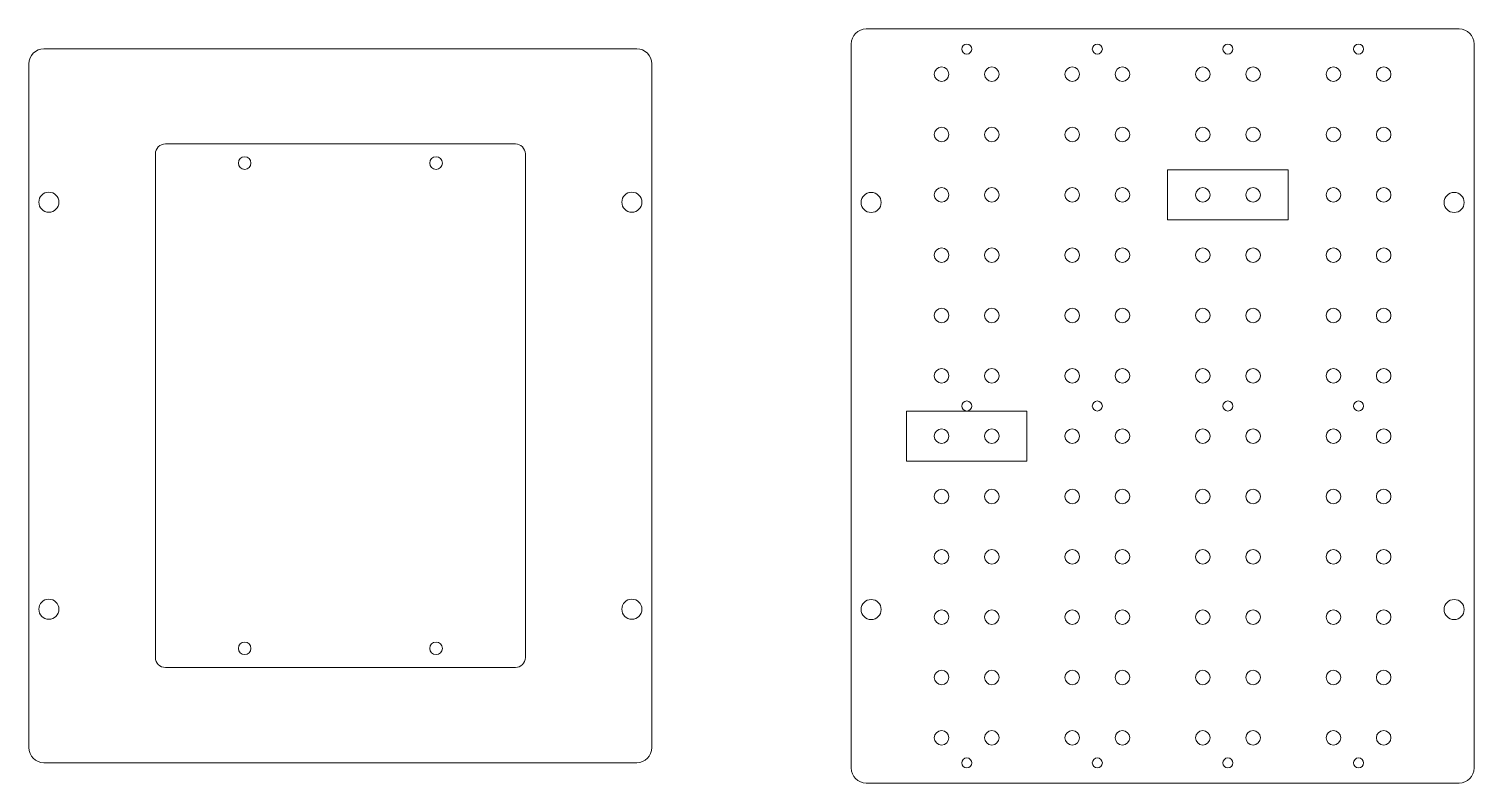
# Model space of a CAD drawing. Header units: millimetres. Extents: x -170 to 781, y -239 to -77.
# Drawn here: x -170.4 to 117.3, y -233.4 to -83.4 of the extents above; entities that cross this region are included whole.
import ezdxf

# ---------------------------------------------------------------- set-up
doc = ezdxf.new("R2010")
doc.units = ezdxf.units.MM
doc.header["$MEASUREMENT"] = 0
doc.layers.add('Cut', color=7, linetype='Continuous')
doc.layers.add('Mask', color=7, linetype='Continuous')

msp = doc.modelspace()

# ---------------------------------------------------------------- linework, layer by layer
at = {"layer": 'Cut', "color": 250, "lineweight": 9}
for centre, major_axis in [((16.2684, -87.4266), (0, 1)), ((42.2684, -87.4266), (0, 1)), ((68.2684, -87.4266), (0, 1)), ((94.2684, -87.4266), (0, 1)), ((-127.4628, -110.1133), (0, 1.25)), ((-89.3628, -110.1133), (0, 1.25)), ((-166.4378, -117.8921), (0, 2)), ((-50.3878, -117.8921), (0, 2)), ((-2.7566, -117.9454), (0, 2)), ((113.2934, -117.9454), (0, 2)), ((16.2684, -158.4266), (0, 1)), ((42.2684, -158.4266), (0, 1)), ((68.2684, -158.4266), (0, 1)), ((94.2684, -158.4266), (0, 1)), ((-166.4378, -198.8546), (0, 2)), ((-50.3878, -198.8546), (0, 2)), ((-2.7566, -198.9079), (0, 2)), ((113.2934, -198.9079), (0, 2)), ((-127.4628, -206.6333), (0, 1.25)), ((-89.3628, -206.6333), (0, 1.25)), ((16.2684, -229.4266), (0, 1)), ((42.2684, -229.4266), (0, 1)), ((68.2684, -229.4266), (0, 1)), ((94.2684, -229.4266), (0, 1))]:
    msp.add_ellipse(centre, major_axis=major_axis, ratio=1, dxfattribs=at)
for points, knots in [([(-3.7317, -83.4266), (-3.7317, -83.4266), (114.2685, -83.4266), (114.2685, -83.4266), (114.2685, -83.4266), (115.9184, -83.4266), (117.2684, -84.7766), (117.2684, -86.4266), (117.2684, -86.4266), (117.2684, -86.4266), (117.2684, -230.4266), (117.2684, -230.4266), (117.2684, -230.4266), (117.2684, -232.0766), (115.9184, -233.4266), (114.2685, -233.4266), (114.2685, -233.4266), (114.2685, -233.4266), (-3.7317, -233.4266), (-3.7317, -233.4266), (-3.7317, -233.4266), (-5.3816, -233.4266), (-6.7316, -232.0766), (-6.7316, -230.4266), (-6.7316, -230.4266), (-6.7316, -230.4266), (-6.7316, -86.4266), (-6.7316, -86.4266), (-6.7316, -86.4266), (-6.7316, -84.7766), (-5.3816, -83.4266), (-3.7317, -83.4266)], [0, 0, 0, 0, 0.11111111, 0.11111111, 0.11111111, 0.11111111, 0.22222222, 0.22222222, 0.22222222, 0.22222222, 0.33333333, 0.33333333, 0.33333333, 0.33333333, 0.44444444, 0.44444444, 0.44444444, 0.44444444, 0.55555556, 0.55555556, 0.55555556, 0.55555556, 0.66666667, 0.66666667, 0.66666667, 0.66666667, 0.77777778, 0.77777778, 0.77777778, 0.77777778, 1, 1, 1, 1]), ([(-167.4128, -87.3733), (-167.4128, -87.3733), (-49.4128, -87.3733), (-49.4128, -87.3733), (-49.4128, -87.3733), (-47.7628, -87.3733), (-46.4128, -88.7233), (-46.4128, -90.3733), (-46.4128, -90.3733), (-46.4128, -90.3733), (-46.4128, -226.3733), (-46.4128, -226.3733), (-46.4128, -226.3733), (-46.4128, -228.0233), (-47.7628, -229.3733), (-49.4128, -229.3733), (-49.4128, -229.3733), (-49.4128, -229.3733), (-167.4128, -229.3733), (-167.4128, -229.3733), (-167.4128, -229.3733), (-169.0628, -229.3733), (-170.4128, -228.0233), (-170.4128, -226.3733), (-170.4128, -226.3733), (-170.4128, -226.3733), (-170.4128, -90.3733), (-170.4128, -90.3733), (-170.4128, -90.3733), (-170.4128, -88.7233), (-169.0628, -87.3733), (-167.4128, -87.3733)], [0, 0, 0, 0, 0.11111111, 0.11111111, 0.11111111, 0.11111111, 0.22222222, 0.22222222, 0.22222222, 0.22222222, 0.33333333, 0.33333333, 0.33333333, 0.33333333, 0.44444444, 0.44444444, 0.44444444, 0.44444444, 0.55555556, 0.55555556, 0.55555556, 0.55555556, 0.66666667, 0.66666667, 0.66666667, 0.66666667, 0.77777778, 0.77777778, 0.77777778, 0.77777778, 1, 1, 1, 1]), ([(11.2684, -90.9766), (12.0692, -90.9766), (12.7184, -91.6258), (12.7184, -92.4266), (12.7184, -92.4266), (12.7184, -93.2274), (12.0692, -93.8766), (11.2684, -93.8766), (11.2684, -93.8766), (10.4676, -93.8766), (9.8184, -93.2274), (9.8184, -92.4266), (9.8184, -92.4266), (9.8184, -91.6258), (10.4676, -90.9766), (11.2684, -90.9766)], [0, 0, 0, 0, 0.2, 0.2, 0.2, 0.2, 0.4, 0.4, 0.4, 0.4, 0.6, 0.6, 0.6, 0.6, 1, 1, 1, 1]), ([(21.2684, -90.9766), (22.0692, -90.9766), (22.7184, -91.6258), (22.7184, -92.4266), (22.7184, -92.4266), (22.7184, -93.2274), (22.0692, -93.8766), (21.2684, -93.8766), (21.2684, -93.8766), (20.4676, -93.8766), (19.8184, -93.2274), (19.8184, -92.4266), (19.8184, -92.4266), (19.8184, -91.6258), (20.4676, -90.9766), (21.2684, -90.9766)], [0, 0, 0, 0, 0.2, 0.2, 0.2, 0.2, 0.4, 0.4, 0.4, 0.4, 0.6, 0.6, 0.6, 0.6, 1, 1, 1, 1]), ([(37.2684, -90.9766), (38.0692, -90.9766), (38.7184, -91.6258), (38.7184, -92.4266), (38.7184, -92.4266), (38.7184, -93.2274), (38.0692, -93.8766), (37.2684, -93.8766), (37.2684, -93.8766), (36.4676, -93.8766), (35.8184, -93.2274), (35.8184, -92.4266), (35.8184, -92.4266), (35.8184, -91.6258), (36.4676, -90.9766), (37.2684, -90.9766)], [0, 0, 0, 0, 0.2, 0.2, 0.2, 0.2, 0.4, 0.4, 0.4, 0.4, 0.6, 0.6, 0.6, 0.6, 1, 1, 1, 1]), ([(47.2684, -90.9766), (48.0692, -90.9766), (48.7184, -91.6258), (48.7184, -92.4266), (48.7184, -92.4266), (48.7184, -93.2274), (48.0692, -93.8766), (47.2684, -93.8766), (47.2684, -93.8766), (46.4676, -93.8766), (45.8184, -93.2274), (45.8184, -92.4266), (45.8184, -92.4266), (45.8184, -91.6258), (46.4676, -90.9766), (47.2684, -90.9766)], [0, 0, 0, 0, 0.2, 0.2, 0.2, 0.2, 0.4, 0.4, 0.4, 0.4, 0.6, 0.6, 0.6, 0.6, 1, 1, 1, 1]), ([(63.2684, -90.9766), (64.0692, -90.9766), (64.7184, -91.6258), (64.7184, -92.4266), (64.7184, -92.4266), (64.7184, -93.2274), (64.0692, -93.8766), (63.2684, -93.8766), (63.2684, -93.8766), (62.4676, -93.8766), (61.8184, -93.2274), (61.8184, -92.4266), (61.8184, -92.4266), (61.8184, -91.6258), (62.4676, -90.9766), (63.2684, -90.9766)], [0, 0, 0, 0, 0.2, 0.2, 0.2, 0.2, 0.4, 0.4, 0.4, 0.4, 0.6, 0.6, 0.6, 0.6, 1, 1, 1, 1]), ([(73.2684, -90.9766), (74.0692, -90.9766), (74.7184, -91.6258), (74.7184, -92.4266), (74.7184, -92.4266), (74.7184, -93.2274), (74.0692, -93.8766), (73.2684, -93.8766), (73.2684, -93.8766), (72.4676, -93.8766), (71.8184, -93.2274), (71.8184, -92.4266), (71.8184, -92.4266), (71.8184, -91.6258), (72.4676, -90.9766), (73.2684, -90.9766)], [0, 0, 0, 0, 0.2, 0.2, 0.2, 0.2, 0.4, 0.4, 0.4, 0.4, 0.6, 0.6, 0.6, 0.6, 1, 1, 1, 1]), ([(89.2684, -90.9766), (90.0692, -90.9766), (90.7184, -91.6258), (90.7184, -92.4266), (90.7184, -92.4266), (90.7184, -93.2274), (90.0692, -93.8766), (89.2684, -93.8766), (89.2684, -93.8766), (88.4676, -93.8766), (87.8184, -93.2274), (87.8184, -92.4266), (87.8184, -92.4266), (87.8184, -91.6258), (88.4676, -90.9766), (89.2684, -90.9766)], [0, 0, 0, 0, 0.2, 0.2, 0.2, 0.2, 0.4, 0.4, 0.4, 0.4, 0.6, 0.6, 0.6, 0.6, 1, 1, 1, 1]), ([(99.2684, -90.9766), (100.0692, -90.9766), (100.7184, -91.6258), (100.7184, -92.4266), (100.7184, -92.4266), (100.7184, -93.2274), (100.0692, -93.8766), (99.2684, -93.8766), (99.2684, -93.8766), (98.4676, -93.8766), (97.8184, -93.2274), (97.8184, -92.4266), (97.8184, -92.4266), (97.8184, -91.6258), (98.4676, -90.9766), (99.2684, -90.9766)], [0, 0, 0, 0, 0.2, 0.2, 0.2, 0.2, 0.4, 0.4, 0.4, 0.4, 0.6, 0.6, 0.6, 0.6, 1, 1, 1, 1]), ([(11.2684, -102.9766), (12.0692, -102.9766), (12.7184, -103.6258), (12.7184, -104.4266), (12.7184, -104.4266), (12.7184, -105.2274), (12.0692, -105.8766), (11.2684, -105.8766), (11.2684, -105.8766), (10.4676, -105.8766), (9.8184, -105.2274), (9.8184, -104.4266), (9.8184, -104.4266), (9.8184, -103.6258), (10.4676, -102.9766), (11.2684, -102.9766)], [0, 0, 0, 0, 0.2, 0.2, 0.2, 0.2, 0.4, 0.4, 0.4, 0.4, 0.6, 0.6, 0.6, 0.6, 1, 1, 1, 1]), ([(21.2684, -102.9766), (22.0692, -102.9766), (22.7184, -103.6258), (22.7184, -104.4266), (22.7184, -104.4266), (22.7184, -105.2274), (22.0692, -105.8766), (21.2684, -105.8766), (21.2684, -105.8766), (20.4676, -105.8766), (19.8184, -105.2274), (19.8184, -104.4266), (19.8184, -104.4266), (19.8184, -103.6258), (20.4676, -102.9766), (21.2684, -102.9766)], [0, 0, 0, 0, 0.2, 0.2, 0.2, 0.2, 0.4, 0.4, 0.4, 0.4, 0.6, 0.6, 0.6, 0.6, 1, 1, 1, 1]), ([(37.2684, -102.9766), (38.0692, -102.9766), (38.7184, -103.6258), (38.7184, -104.4266), (38.7184, -104.4266), (38.7184, -105.2274), (38.0692, -105.8766), (37.2684, -105.8766), (37.2684, -105.8766), (36.4676, -105.8766), (35.8184, -105.2274), (35.8184, -104.4266), (35.8184, -104.4266), (35.8184, -103.6258), (36.4676, -102.9766), (37.2684, -102.9766)], [0, 0, 0, 0, 0.2, 0.2, 0.2, 0.2, 0.4, 0.4, 0.4, 0.4, 0.6, 0.6, 0.6, 0.6, 1, 1, 1, 1]), ([(47.2684, -102.9766), (48.0692, -102.9766), (48.7184, -103.6258), (48.7184, -104.4266), (48.7184, -104.4266), (48.7184, -105.2274), (48.0692, -105.8766), (47.2684, -105.8766), (47.2684, -105.8766), (46.4676, -105.8766), (45.8184, -105.2274), (45.8184, -104.4266), (45.8184, -104.4266), (45.8184, -103.6258), (46.4676, -102.9766), (47.2684, -102.9766)], [0, 0, 0, 0, 0.2, 0.2, 0.2, 0.2, 0.4, 0.4, 0.4, 0.4, 0.6, 0.6, 0.6, 0.6, 1, 1, 1, 1]), ([(63.2684, -102.9766), (64.0692, -102.9766), (64.7184, -103.6258), (64.7184, -104.4266), (64.7184, -104.4266), (64.7184, -105.2274), (64.0692, -105.8766), (63.2684, -105.8766), (63.2684, -105.8766), (62.4676, -105.8766), (61.8184, -105.2274), (61.8184, -104.4266), (61.8184, -104.4266), (61.8184, -103.6258), (62.4676, -102.9766), (63.2684, -102.9766)], [0, 0, 0, 0, 0.2, 0.2, 0.2, 0.2, 0.4, 0.4, 0.4, 0.4, 0.6, 0.6, 0.6, 0.6, 1, 1, 1, 1]), ([(73.2684, -102.9766), (74.0692, -102.9766), (74.7184, -103.6258), (74.7184, -104.4266), (74.7184, -104.4266), (74.7184, -105.2274), (74.0692, -105.8766), (73.2684, -105.8766), (73.2684, -105.8766), (72.4676, -105.8766), (71.8184, -105.2274), (71.8184, -104.4266), (71.8184, -104.4266), (71.8184, -103.6258), (72.4676, -102.9766), (73.2684, -102.9766)], [0, 0, 0, 0, 0.2, 0.2, 0.2, 0.2, 0.4, 0.4, 0.4, 0.4, 0.6, 0.6, 0.6, 0.6, 1, 1, 1, 1]), ([(89.2684, -102.9766), (90.0692, -102.9766), (90.7184, -103.6258), (90.7184, -104.4266), (90.7184, -104.4266), (90.7184, -105.2274), (90.0692, -105.8766), (89.2684, -105.8766), (89.2684, -105.8766), (88.4676, -105.8766), (87.8184, -105.2274), (87.8184, -104.4266), (87.8184, -104.4266), (87.8184, -103.6258), (88.4676, -102.9766), (89.2684, -102.9766)], [0, 0, 0, 0, 0.2, 0.2, 0.2, 0.2, 0.4, 0.4, 0.4, 0.4, 0.6, 0.6, 0.6, 0.6, 1, 1, 1, 1]), ([(99.2684, -102.9766), (100.0692, -102.9766), (100.7184, -103.6258), (100.7184, -104.4266), (100.7184, -104.4266), (100.7184, -105.2274), (100.0692, -105.8766), (99.2684, -105.8766), (99.2684, -105.8766), (98.4676, -105.8766), (97.8184, -105.2274), (97.8184, -104.4266), (97.8184, -104.4266), (97.8184, -103.6258), (98.4676, -102.9766), (99.2684, -102.9766)], [0, 0, 0, 0, 0.2, 0.2, 0.2, 0.2, 0.4, 0.4, 0.4, 0.4, 0.6, 0.6, 0.6, 0.6, 1, 1, 1, 1]), ([(11.2684, -114.9766), (12.0692, -114.9766), (12.7184, -115.6258), (12.7184, -116.4266), (12.7184, -116.4266), (12.7184, -117.2274), (12.0692, -117.8766), (11.2684, -117.8766), (11.2684, -117.8766), (10.4676, -117.8766), (9.8184, -117.2274), (9.8184, -116.4266), (9.8184, -116.4266), (9.8184, -115.6258), (10.4676, -114.9766), (11.2684, -114.9766)], [0, 0, 0, 0, 0.2, 0.2, 0.2, 0.2, 0.4, 0.4, 0.4, 0.4, 0.6, 0.6, 0.6, 0.6, 1, 1, 1, 1]), ([(21.2684, -114.9766), (22.0692, -114.9766), (22.7184, -115.6258), (22.7184, -116.4266), (22.7184, -116.4266), (22.7184, -117.2274), (22.0692, -117.8766), (21.2684, -117.8766), (21.2684, -117.8766), (20.4676, -117.8766), (19.8184, -117.2274), (19.8184, -116.4266), (19.8184, -116.4266), (19.8184, -115.6258), (20.4676, -114.9766), (21.2684, -114.9766)], [0, 0, 0, 0, 0.2, 0.2, 0.2, 0.2, 0.4, 0.4, 0.4, 0.4, 0.6, 0.6, 0.6, 0.6, 1, 1, 1, 1]), ([(37.2684, -114.9766), (38.0692, -114.9766), (38.7184, -115.6258), (38.7184, -116.4266), (38.7184, -116.4266), (38.7184, -117.2274), (38.0692, -117.8766), (37.2684, -117.8766), (37.2684, -117.8766), (36.4676, -117.8766), (35.8184, -117.2274), (35.8184, -116.4266), (35.8184, -116.4266), (35.8184, -115.6258), (36.4676, -114.9766), (37.2684, -114.9766)], [0, 0, 0, 0, 0.2, 0.2, 0.2, 0.2, 0.4, 0.4, 0.4, 0.4, 0.6, 0.6, 0.6, 0.6, 1, 1, 1, 1]), ([(47.2684, -114.9766), (48.0692, -114.9766), (48.7184, -115.6258), (48.7184, -116.4266), (48.7184, -116.4266), (48.7184, -117.2274), (48.0692, -117.8766), (47.2684, -117.8766), (47.2684, -117.8766), (46.4676, -117.8766), (45.8184, -117.2274), (45.8184, -116.4266), (45.8184, -116.4266), (45.8184, -115.6258), (46.4676, -114.9766), (47.2684, -114.9766)], [0, 0, 0, 0, 0.2, 0.2, 0.2, 0.2, 0.4, 0.4, 0.4, 0.4, 0.6, 0.6, 0.6, 0.6, 1, 1, 1, 1]), ([(63.2684, -114.9766), (64.0692, -114.9766), (64.7184, -115.6258), (64.7184, -116.4266), (64.7184, -116.4266), (64.7184, -117.2274), (64.0692, -117.8766), (63.2684, -117.8766), (63.2684, -117.8766), (62.4676, -117.8766), (61.8184, -117.2274), (61.8184, -116.4266), (61.8184, -116.4266), (61.8184, -115.6258), (62.4676, -114.9766), (63.2684, -114.9766)], [0, 0, 0, 0, 0.2, 0.2, 0.2, 0.2, 0.4, 0.4, 0.4, 0.4, 0.6, 0.6, 0.6, 0.6, 1, 1, 1, 1]), ([(73.2684, -114.9766), (74.0692, -114.9766), (74.7184, -115.6258), (74.7184, -116.4266), (74.7184, -116.4266), (74.7184, -117.2274), (74.0692, -117.8766), (73.2684, -117.8766), (73.2684, -117.8766), (72.4676, -117.8766), (71.8184, -117.2274), (71.8184, -116.4266), (71.8184, -116.4266), (71.8184, -115.6258), (72.4676, -114.9766), (73.2684, -114.9766)], [0, 0, 0, 0, 0.2, 0.2, 0.2, 0.2, 0.4, 0.4, 0.4, 0.4, 0.6, 0.6, 0.6, 0.6, 1, 1, 1, 1]), ([(89.2684, -114.9766), (90.0692, -114.9766), (90.7184, -115.6258), (90.7184, -116.4266), (90.7184, -116.4266), (90.7184, -117.2274), (90.0692, -117.8766), (89.2684, -117.8766), (89.2684, -117.8766), (88.4676, -117.8766), (87.8184, -117.2274), (87.8184, -116.4266), (87.8184, -116.4266), (87.8184, -115.6258), (88.4676, -114.9766), (89.2684, -114.9766)], [0, 0, 0, 0, 0.2, 0.2, 0.2, 0.2, 0.4, 0.4, 0.4, 0.4, 0.6, 0.6, 0.6, 0.6, 1, 1, 1, 1]), ([(99.2684, -114.9766), (100.0692, -114.9766), (100.7184, -115.6258), (100.7184, -116.4266), (100.7184, -116.4266), (100.7184, -117.2274), (100.0692, -117.8766), (99.2684, -117.8766), (99.2684, -117.8766), (98.4676, -117.8766), (97.8184, -117.2274), (97.8184, -116.4266), (97.8184, -116.4266), (97.8184, -115.6258), (98.4676, -114.9766), (99.2684, -114.9766)], [0, 0, 0, 0, 0.2, 0.2, 0.2, 0.2, 0.4, 0.4, 0.4, 0.4, 0.6, 0.6, 0.6, 0.6, 1, 1, 1, 1]), ([(11.2684, -126.9766), (12.0692, -126.9766), (12.7184, -127.6258), (12.7184, -128.4266), (12.7184, -128.4266), (12.7184, -129.2274), (12.0692, -129.8766), (11.2684, -129.8766), (11.2684, -129.8766), (10.4676, -129.8766), (9.8184, -129.2274), (9.8184, -128.4266), (9.8184, -128.4266), (9.8184, -127.6258), (10.4676, -126.9766), (11.2684, -126.9766)], [0, 0, 0, 0, 0.2, 0.2, 0.2, 0.2, 0.4, 0.4, 0.4, 0.4, 0.6, 0.6, 0.6, 0.6, 1, 1, 1, 1]), ([(21.2684, -126.9766), (22.0692, -126.9766), (22.7184, -127.6258), (22.7184, -128.4266), (22.7184, -128.4266), (22.7184, -129.2274), (22.0692, -129.8766), (21.2684, -129.8766), (21.2684, -129.8766), (20.4676, -129.8766), (19.8184, -129.2274), (19.8184, -128.4266), (19.8184, -128.4266), (19.8184, -127.6258), (20.4676, -126.9766), (21.2684, -126.9766)], [0, 0, 0, 0, 0.2, 0.2, 0.2, 0.2, 0.4, 0.4, 0.4, 0.4, 0.6, 0.6, 0.6, 0.6, 1, 1, 1, 1]), ([(37.2684, -126.9766), (38.0692, -126.9766), (38.7184, -127.6258), (38.7184, -128.4266), (38.7184, -128.4266), (38.7184, -129.2274), (38.0692, -129.8766), (37.2684, -129.8766), (37.2684, -129.8766), (36.4676, -129.8766), (35.8184, -129.2274), (35.8184, -128.4266), (35.8184, -128.4266), (35.8184, -127.6258), (36.4676, -126.9766), (37.2684, -126.9766)], [0, 0, 0, 0, 0.2, 0.2, 0.2, 0.2, 0.4, 0.4, 0.4, 0.4, 0.6, 0.6, 0.6, 0.6, 1, 1, 1, 1]), ([(47.2684, -126.9766), (48.0692, -126.9766), (48.7184, -127.6258), (48.7184, -128.4266), (48.7184, -128.4266), (48.7184, -129.2274), (48.0692, -129.8766), (47.2684, -129.8766), (47.2684, -129.8766), (46.4676, -129.8766), (45.8184, -129.2274), (45.8184, -128.4266), (45.8184, -128.4266), (45.8184, -127.6258), (46.4676, -126.9766), (47.2684, -126.9766)], [0, 0, 0, 0, 0.2, 0.2, 0.2, 0.2, 0.4, 0.4, 0.4, 0.4, 0.6, 0.6, 0.6, 0.6, 1, 1, 1, 1]), ([(63.2684, -126.9766), (64.0692, -126.9766), (64.7184, -127.6258), (64.7184, -128.4266), (64.7184, -128.4266), (64.7184, -129.2274), (64.0692, -129.8766), (63.2684, -129.8766), (63.2684, -129.8766), (62.4676, -129.8766), (61.8184, -129.2274), (61.8184, -128.4266), (61.8184, -128.4266), (61.8184, -127.6258), (62.4676, -126.9766), (63.2684, -126.9766)], [0, 0, 0, 0, 0.2, 0.2, 0.2, 0.2, 0.4, 0.4, 0.4, 0.4, 0.6, 0.6, 0.6, 0.6, 1, 1, 1, 1]), ([(73.2684, -126.9766), (74.0692, -126.9766), (74.7184, -127.6258), (74.7184, -128.4266), (74.7184, -128.4266), (74.7184, -129.2274), (74.0692, -129.8766), (73.2684, -129.8766), (73.2684, -129.8766), (72.4676, -129.8766), (71.8184, -129.2274), (71.8184, -128.4266), (71.8184, -128.4266), (71.8184, -127.6258), (72.4676, -126.9766), (73.2684, -126.9766)], [0, 0, 0, 0, 0.2, 0.2, 0.2, 0.2, 0.4, 0.4, 0.4, 0.4, 0.6, 0.6, 0.6, 0.6, 1, 1, 1, 1]), ([(89.2684, -126.9766), (90.0692, -126.9766), (90.7184, -127.6258), (90.7184, -128.4266), (90.7184, -128.4266), (90.7184, -129.2274), (90.0692, -129.8766), (89.2684, -129.8766), (89.2684, -129.8766), (88.4676, -129.8766), (87.8184, -129.2274), (87.8184, -128.4266), (87.8184, -128.4266), (87.8184, -127.6258), (88.4676, -126.9766), (89.2684, -126.9766)], [0, 0, 0, 0, 0.2, 0.2, 0.2, 0.2, 0.4, 0.4, 0.4, 0.4, 0.6, 0.6, 0.6, 0.6, 1, 1, 1, 1]), ([(99.2684, -126.9766), (100.0692, -126.9766), (100.7184, -127.6258), (100.7184, -128.4266), (100.7184, -128.4266), (100.7184, -129.2274), (100.0692, -129.8766), (99.2684, -129.8766), (99.2684, -129.8766), (98.4676, -129.8766), (97.8184, -129.2274), (97.8184, -128.4266), (97.8184, -128.4266), (97.8184, -127.6258), (98.4676, -126.9766), (99.2684, -126.9766)], [0, 0, 0, 0, 0.2, 0.2, 0.2, 0.2, 0.4, 0.4, 0.4, 0.4, 0.6, 0.6, 0.6, 0.6, 1, 1, 1, 1]), ([(11.2684, -138.9766), (12.0692, -138.9766), (12.7184, -139.6258), (12.7184, -140.4266), (12.7184, -140.4266), (12.7184, -141.2274), (12.0692, -141.8766), (11.2684, -141.8766), (11.2684, -141.8766), (10.4676, -141.8766), (9.8184, -141.2274), (9.8184, -140.4266), (9.8184, -140.4266), (9.8184, -139.6258), (10.4676, -138.9766), (11.2684, -138.9766)], [0, 0, 0, 0, 0.2, 0.2, 0.2, 0.2, 0.4, 0.4, 0.4, 0.4, 0.6, 0.6, 0.6, 0.6, 1, 1, 1, 1]), ([(21.2684, -138.9766), (22.0692, -138.9766), (22.7184, -139.6258), (22.7184, -140.4266), (22.7184, -140.4266), (22.7184, -141.2274), (22.0692, -141.8766), (21.2684, -141.8766), (21.2684, -141.8766), (20.4676, -141.8766), (19.8184, -141.2274), (19.8184, -140.4266), (19.8184, -140.4266), (19.8184, -139.6258), (20.4676, -138.9766), (21.2684, -138.9766)], [0, 0, 0, 0, 0.2, 0.2, 0.2, 0.2, 0.4, 0.4, 0.4, 0.4, 0.6, 0.6, 0.6, 0.6, 1, 1, 1, 1]), ([(37.2684, -138.9766), (38.0692, -138.9766), (38.7184, -139.6258), (38.7184, -140.4266), (38.7184, -140.4266), (38.7184, -141.2274), (38.0692, -141.8766), (37.2684, -141.8766), (37.2684, -141.8766), (36.4676, -141.8766), (35.8184, -141.2274), (35.8184, -140.4266), (35.8184, -140.4266), (35.8184, -139.6258), (36.4676, -138.9766), (37.2684, -138.9766)], [0, 0, 0, 0, 0.2, 0.2, 0.2, 0.2, 0.4, 0.4, 0.4, 0.4, 0.6, 0.6, 0.6, 0.6, 1, 1, 1, 1]), ([(47.2684, -138.9766), (48.0692, -138.9766), (48.7184, -139.6258), (48.7184, -140.4266), (48.7184, -140.4266), (48.7184, -141.2274), (48.0692, -141.8766), (47.2684, -141.8766), (47.2684, -141.8766), (46.4676, -141.8766), (45.8184, -141.2274), (45.8184, -140.4266), (45.8184, -140.4266), (45.8184, -139.6258), (46.4676, -138.9766), (47.2684, -138.9766)], [0, 0, 0, 0, 0.2, 0.2, 0.2, 0.2, 0.4, 0.4, 0.4, 0.4, 0.6, 0.6, 0.6, 0.6, 1, 1, 1, 1]), ([(63.2684, -138.9766), (64.0692, -138.9766), (64.7184, -139.6258), (64.7184, -140.4266), (64.7184, -140.4266), (64.7184, -141.2274), (64.0692, -141.8766), (63.2684, -141.8766), (63.2684, -141.8766), (62.4676, -141.8766), (61.8184, -141.2274), (61.8184, -140.4266), (61.8184, -140.4266), (61.8184, -139.6258), (62.4676, -138.9766), (63.2684, -138.9766)], [0, 0, 0, 0, 0.2, 0.2, 0.2, 0.2, 0.4, 0.4, 0.4, 0.4, 0.6, 0.6, 0.6, 0.6, 1, 1, 1, 1]), ([(73.2684, -138.9766), (74.0692, -138.9766), (74.7184, -139.6258), (74.7184, -140.4266), (74.7184, -140.4266), (74.7184, -141.2274), (74.0692, -141.8766), (73.2684, -141.8766), (73.2684, -141.8766), (72.4676, -141.8766), (71.8184, -141.2274), (71.8184, -140.4266), (71.8184, -140.4266), (71.8184, -139.6258), (72.4676, -138.9766), (73.2684, -138.9766)], [0, 0, 0, 0, 0.2, 0.2, 0.2, 0.2, 0.4, 0.4, 0.4, 0.4, 0.6, 0.6, 0.6, 0.6, 1, 1, 1, 1]), ([(89.2684, -138.9766), (90.0692, -138.9766), (90.7184, -139.6258), (90.7184, -140.4266), (90.7184, -140.4266), (90.7184, -141.2274), (90.0692, -141.8766), (89.2684, -141.8766), (89.2684, -141.8766), (88.4676, -141.8766), (87.8184, -141.2274), (87.8184, -140.4266), (87.8184, -140.4266), (87.8184, -139.6258), (88.4676, -138.9766), (89.2684, -138.9766)], [0, 0, 0, 0, 0.2, 0.2, 0.2, 0.2, 0.4, 0.4, 0.4, 0.4, 0.6, 0.6, 0.6, 0.6, 1, 1, 1, 1]), ([(99.2684, -138.9766), (100.0692, -138.9766), (100.7184, -139.6258), (100.7184, -140.4266), (100.7184, -140.4266), (100.7184, -141.2274), (100.0692, -141.8766), (99.2684, -141.8766), (99.2684, -141.8766), (98.4676, -141.8766), (97.8184, -141.2274), (97.8184, -140.4266), (97.8184, -140.4266), (97.8184, -139.6258), (98.4676, -138.9766), (99.2684, -138.9766)], [0, 0, 0, 0, 0.2, 0.2, 0.2, 0.2, 0.4, 0.4, 0.4, 0.4, 0.6, 0.6, 0.6, 0.6, 1, 1, 1, 1]), ([(11.2684, -150.9766), (12.0692, -150.9766), (12.7184, -151.6258), (12.7184, -152.4266), (12.7184, -152.4266), (12.7184, -153.2274), (12.0692, -153.8766), (11.2684, -153.8766), (11.2684, -153.8766), (10.4676, -153.8766), (9.8184, -153.2274), (9.8184, -152.4266), (9.8184, -152.4266), (9.8184, -151.6258), (10.4676, -150.9766), (11.2684, -150.9766)], [0, 0, 0, 0, 0.2, 0.2, 0.2, 0.2, 0.4, 0.4, 0.4, 0.4, 0.6, 0.6, 0.6, 0.6, 1, 1, 1, 1]), ([(21.2684, -150.9766), (22.0692, -150.9766), (22.7184, -151.6258), (22.7184, -152.4266), (22.7184, -152.4266), (22.7184, -153.2274), (22.0692, -153.8766), (21.2684, -153.8766), (21.2684, -153.8766), (20.4676, -153.8766), (19.8184, -153.2274), (19.8184, -152.4266), (19.8184, -152.4266), (19.8184, -151.6258), (20.4676, -150.9766), (21.2684, -150.9766)], [0, 0, 0, 0, 0.2, 0.2, 0.2, 0.2, 0.4, 0.4, 0.4, 0.4, 0.6, 0.6, 0.6, 0.6, 1, 1, 1, 1]), ([(37.2684, -150.9766), (38.0692, -150.9766), (38.7184, -151.6258), (38.7184, -152.4266), (38.7184, -152.4266), (38.7184, -153.2274), (38.0692, -153.8766), (37.2684, -153.8766), (37.2684, -153.8766), (36.4676, -153.8766), (35.8184, -153.2274), (35.8184, -152.4266), (35.8184, -152.4266), (35.8184, -151.6258), (36.4676, -150.9766), (37.2684, -150.9766)], [0, 0, 0, 0, 0.2, 0.2, 0.2, 0.2, 0.4, 0.4, 0.4, 0.4, 0.6, 0.6, 0.6, 0.6, 1, 1, 1, 1]), ([(47.2684, -150.9766), (48.0692, -150.9766), (48.7184, -151.6258), (48.7184, -152.4266), (48.7184, -152.4266), (48.7184, -153.2274), (48.0692, -153.8766), (47.2684, -153.8766), (47.2684, -153.8766), (46.4676, -153.8766), (45.8184, -153.2274), (45.8184, -152.4266), (45.8184, -152.4266), (45.8184, -151.6258), (46.4676, -150.9766), (47.2684, -150.9766)], [0, 0, 0, 0, 0.2, 0.2, 0.2, 0.2, 0.4, 0.4, 0.4, 0.4, 0.6, 0.6, 0.6, 0.6, 1, 1, 1, 1]), ([(63.2684, -150.9766), (64.0692, -150.9766), (64.7184, -151.6258), (64.7184, -152.4266), (64.7184, -152.4266), (64.7184, -153.2274), (64.0692, -153.8766), (63.2684, -153.8766), (63.2684, -153.8766), (62.4676, -153.8766), (61.8184, -153.2274), (61.8184, -152.4266), (61.8184, -152.4266), (61.8184, -151.6258), (62.4676, -150.9766), (63.2684, -150.9766)], [0, 0, 0, 0, 0.2, 0.2, 0.2, 0.2, 0.4, 0.4, 0.4, 0.4, 0.6, 0.6, 0.6, 0.6, 1, 1, 1, 1]), ([(73.2684, -150.9766), (74.0692, -150.9766), (74.7184, -151.6258), (74.7184, -152.4266), (74.7184, -152.4266), (74.7184, -153.2274), (74.0692, -153.8766), (73.2684, -153.8766), (73.2684, -153.8766), (72.4676, -153.8766), (71.8184, -153.2274), (71.8184, -152.4266), (71.8184, -152.4266), (71.8184, -151.6258), (72.4676, -150.9766), (73.2684, -150.9766)], [0, 0, 0, 0, 0.2, 0.2, 0.2, 0.2, 0.4, 0.4, 0.4, 0.4, 0.6, 0.6, 0.6, 0.6, 1, 1, 1, 1]), ([(89.2684, -150.9766), (90.0692, -150.9766), (90.7184, -151.6258), (90.7184, -152.4266), (90.7184, -152.4266), (90.7184, -153.2274), (90.0692, -153.8766), (89.2684, -153.8766), (89.2684, -153.8766), (88.4676, -153.8766), (87.8184, -153.2274), (87.8184, -152.4266), (87.8184, -152.4266), (87.8184, -151.6258), (88.4676, -150.9766), (89.2684, -150.9766)], [0, 0, 0, 0, 0.2, 0.2, 0.2, 0.2, 0.4, 0.4, 0.4, 0.4, 0.6, 0.6, 0.6, 0.6, 1, 1, 1, 1]), ([(99.2684, -150.9766), (100.0692, -150.9766), (100.7184, -151.6258), (100.7184, -152.4266), (100.7184, -152.4266), (100.7184, -153.2274), (100.0692, -153.8766), (99.2684, -153.8766), (99.2684, -153.8766), (98.4676, -153.8766), (97.8184, -153.2274), (97.8184, -152.4266), (97.8184, -152.4266), (97.8184, -151.6258), (98.4676, -150.9766), (99.2684, -150.9766)], [0, 0, 0, 0, 0.2, 0.2, 0.2, 0.2, 0.4, 0.4, 0.4, 0.4, 0.6, 0.6, 0.6, 0.6, 1, 1, 1, 1]), ([(11.2684, -162.9766), (12.0692, -162.9766), (12.7184, -163.6258), (12.7184, -164.4266), (12.7184, -164.4266), (12.7184, -165.2274), (12.0692, -165.8766), (11.2684, -165.8766), (11.2684, -165.8766), (10.4676, -165.8766), (9.8184, -165.2274), (9.8184, -164.4266), (9.8184, -164.4266), (9.8184, -163.6258), (10.4676, -162.9766), (11.2684, -162.9766)], [0, 0, 0, 0, 0.2, 0.2, 0.2, 0.2, 0.4, 0.4, 0.4, 0.4, 0.6, 0.6, 0.6, 0.6, 1, 1, 1, 1]), ([(21.2684, -162.9766), (22.0692, -162.9766), (22.7184, -163.6258), (22.7184, -164.4266), (22.7184, -164.4266), (22.7184, -165.2274), (22.0692, -165.8766), (21.2684, -165.8766), (21.2684, -165.8766), (20.4676, -165.8766), (19.8184, -165.2274), (19.8184, -164.4266), (19.8184, -164.4266), (19.8184, -163.6258), (20.4676, -162.9766), (21.2684, -162.9766)], [0, 0, 0, 0, 0.2, 0.2, 0.2, 0.2, 0.4, 0.4, 0.4, 0.4, 0.6, 0.6, 0.6, 0.6, 1, 1, 1, 1]), ([(37.2684, -162.9766), (38.0692, -162.9766), (38.7184, -163.6258), (38.7184, -164.4266), (38.7184, -164.4266), (38.7184, -165.2274), (38.0692, -165.8766), (37.2684, -165.8766), (37.2684, -165.8766), (36.4676, -165.8766), (35.8184, -165.2274), (35.8184, -164.4266), (35.8184, -164.4266), (35.8184, -163.6258), (36.4676, -162.9766), (37.2684, -162.9766)], [0, 0, 0, 0, 0.2, 0.2, 0.2, 0.2, 0.4, 0.4, 0.4, 0.4, 0.6, 0.6, 0.6, 0.6, 1, 1, 1, 1]), ([(47.2684, -162.9766), (48.0692, -162.9766), (48.7184, -163.6258), (48.7184, -164.4266), (48.7184, -164.4266), (48.7184, -165.2274), (48.0692, -165.8766), (47.2684, -165.8766), (47.2684, -165.8766), (46.4676, -165.8766), (45.8184, -165.2274), (45.8184, -164.4266), (45.8184, -164.4266), (45.8184, -163.6258), (46.4676, -162.9766), (47.2684, -162.9766)], [0, 0, 0, 0, 0.2, 0.2, 0.2, 0.2, 0.4, 0.4, 0.4, 0.4, 0.6, 0.6, 0.6, 0.6, 1, 1, 1, 1]), ([(63.2684, -162.9766), (64.0692, -162.9766), (64.7184, -163.6258), (64.7184, -164.4266), (64.7184, -164.4266), (64.7184, -165.2274), (64.0692, -165.8766), (63.2684, -165.8766), (63.2684, -165.8766), (62.4676, -165.8766), (61.8184, -165.2274), (61.8184, -164.4266), (61.8184, -164.4266), (61.8184, -163.6258), (62.4676, -162.9766), (63.2684, -162.9766)], [0, 0, 0, 0, 0.2, 0.2, 0.2, 0.2, 0.4, 0.4, 0.4, 0.4, 0.6, 0.6, 0.6, 0.6, 1, 1, 1, 1]), ([(73.2684, -162.9766), (74.0692, -162.9766), (74.7184, -163.6258), (74.7184, -164.4266), (74.7184, -164.4266), (74.7184, -165.2274), (74.0692, -165.8766), (73.2684, -165.8766), (73.2684, -165.8766), (72.4676, -165.8766), (71.8184, -165.2274), (71.8184, -164.4266), (71.8184, -164.4266), (71.8184, -163.6258), (72.4676, -162.9766), (73.2684, -162.9766)], [0, 0, 0, 0, 0.2, 0.2, 0.2, 0.2, 0.4, 0.4, 0.4, 0.4, 0.6, 0.6, 0.6, 0.6, 1, 1, 1, 1]), ([(89.2684, -162.9766), (90.0692, -162.9766), (90.7184, -163.6258), (90.7184, -164.4266), (90.7184, -164.4266), (90.7184, -165.2274), (90.0692, -165.8766), (89.2684, -165.8766), (89.2684, -165.8766), (88.4676, -165.8766), (87.8184, -165.2274), (87.8184, -164.4266), (87.8184, -164.4266), (87.8184, -163.6258), (88.4676, -162.9766), (89.2684, -162.9766)], [0, 0, 0, 0, 0.2, 0.2, 0.2, 0.2, 0.4, 0.4, 0.4, 0.4, 0.6, 0.6, 0.6, 0.6, 1, 1, 1, 1]), ([(99.2684, -162.9766), (100.0692, -162.9766), (100.7184, -163.6258), (100.7184, -164.4266), (100.7184, -164.4266), (100.7184, -165.2274), (100.0692, -165.8766), (99.2684, -165.8766), (99.2684, -165.8766), (98.4676, -165.8766), (97.8184, -165.2274), (97.8184, -164.4266), (97.8184, -164.4266), (97.8184, -163.6258), (98.4676, -162.9766), (99.2684, -162.9766)], [0, 0, 0, 0, 0.2, 0.2, 0.2, 0.2, 0.4, 0.4, 0.4, 0.4, 0.6, 0.6, 0.6, 0.6, 1, 1, 1, 1]), ([(11.2684, -174.9766), (12.0692, -174.9766), (12.7184, -175.6258), (12.7184, -176.4266), (12.7184, -176.4266), (12.7184, -177.2274), (12.0692, -177.8766), (11.2684, -177.8766), (11.2684, -177.8766), (10.4676, -177.8766), (9.8184, -177.2274), (9.8184, -176.4266), (9.8184, -176.4266), (9.8184, -175.6258), (10.4676, -174.9766), (11.2684, -174.9766)], [0, 0, 0, 0, 0.2, 0.2, 0.2, 0.2, 0.4, 0.4, 0.4, 0.4, 0.6, 0.6, 0.6, 0.6, 1, 1, 1, 1]), ([(21.2684, -174.9766), (22.0692, -174.9766), (22.7184, -175.6258), (22.7184, -176.4266), (22.7184, -176.4266), (22.7184, -177.2274), (22.0692, -177.8766), (21.2684, -177.8766), (21.2684, -177.8766), (20.4676, -177.8766), (19.8184, -177.2274), (19.8184, -176.4266), (19.8184, -176.4266), (19.8184, -175.6258), (20.4676, -174.9766), (21.2684, -174.9766)], [0, 0, 0, 0, 0.2, 0.2, 0.2, 0.2, 0.4, 0.4, 0.4, 0.4, 0.6, 0.6, 0.6, 0.6, 1, 1, 1, 1]), ([(37.2684, -174.9766), (38.0692, -174.9766), (38.7184, -175.6258), (38.7184, -176.4266), (38.7184, -176.4266), (38.7184, -177.2274), (38.0692, -177.8766), (37.2684, -177.8766), (37.2684, -177.8766), (36.4676, -177.8766), (35.8184, -177.2274), (35.8184, -176.4266), (35.8184, -176.4266), (35.8184, -175.6258), (36.4676, -174.9766), (37.2684, -174.9766)], [0, 0, 0, 0, 0.2, 0.2, 0.2, 0.2, 0.4, 0.4, 0.4, 0.4, 0.6, 0.6, 0.6, 0.6, 1, 1, 1, 1]), ([(47.2684, -174.9766), (48.0692, -174.9766), (48.7184, -175.6258), (48.7184, -176.4266), (48.7184, -176.4266), (48.7184, -177.2274), (48.0692, -177.8766), (47.2684, -177.8766), (47.2684, -177.8766), (46.4676, -177.8766), (45.8184, -177.2274), (45.8184, -176.4266), (45.8184, -176.4266), (45.8184, -175.6258), (46.4676, -174.9766), (47.2684, -174.9766)], [0, 0, 0, 0, 0.2, 0.2, 0.2, 0.2, 0.4, 0.4, 0.4, 0.4, 0.6, 0.6, 0.6, 0.6, 1, 1, 1, 1]), ([(63.2684, -174.9766), (64.0692, -174.9766), (64.7184, -175.6258), (64.7184, -176.4266), (64.7184, -176.4266), (64.7184, -177.2274), (64.0692, -177.8766), (63.2684, -177.8766), (63.2684, -177.8766), (62.4676, -177.8766), (61.8184, -177.2274), (61.8184, -176.4266), (61.8184, -176.4266), (61.8184, -175.6258), (62.4676, -174.9766), (63.2684, -174.9766)], [0, 0, 0, 0, 0.2, 0.2, 0.2, 0.2, 0.4, 0.4, 0.4, 0.4, 0.6, 0.6, 0.6, 0.6, 1, 1, 1, 1]), ([(73.2684, -174.9766), (74.0692, -174.9766), (74.7184, -175.6258), (74.7184, -176.4266), (74.7184, -176.4266), (74.7184, -177.2274), (74.0692, -177.8766), (73.2684, -177.8766), (73.2684, -177.8766), (72.4676, -177.8766), (71.8184, -177.2274), (71.8184, -176.4266), (71.8184, -176.4266), (71.8184, -175.6258), (72.4676, -174.9766), (73.2684, -174.9766)], [0, 0, 0, 0, 0.2, 0.2, 0.2, 0.2, 0.4, 0.4, 0.4, 0.4, 0.6, 0.6, 0.6, 0.6, 1, 1, 1, 1]), ([(89.2684, -174.9766), (90.0692, -174.9766), (90.7184, -175.6258), (90.7184, -176.4266), (90.7184, -176.4266), (90.7184, -177.2274), (90.0692, -177.8766), (89.2684, -177.8766), (89.2684, -177.8766), (88.4676, -177.8766), (87.8184, -177.2274), (87.8184, -176.4266), (87.8184, -176.4266), (87.8184, -175.6258), (88.4676, -174.9766), (89.2684, -174.9766)], [0, 0, 0, 0, 0.2, 0.2, 0.2, 0.2, 0.4, 0.4, 0.4, 0.4, 0.6, 0.6, 0.6, 0.6, 1, 1, 1, 1]), ([(99.2684, -174.9766), (100.0692, -174.9766), (100.7184, -175.6258), (100.7184, -176.4266), (100.7184, -176.4266), (100.7184, -177.2274), (100.0692, -177.8766), (99.2684, -177.8766), (99.2684, -177.8766), (98.4676, -177.8766), (97.8184, -177.2274), (97.8184, -176.4266), (97.8184, -176.4266), (97.8184, -175.6258), (98.4676, -174.9766), (99.2684, -174.9766)], [0, 0, 0, 0, 0.2, 0.2, 0.2, 0.2, 0.4, 0.4, 0.4, 0.4, 0.6, 0.6, 0.6, 0.6, 1, 1, 1, 1]), ([(11.2684, -186.9766), (12.0692, -186.9766), (12.7184, -187.6258), (12.7184, -188.4266), (12.7184, -188.4266), (12.7184, -189.2274), (12.0692, -189.8766), (11.2684, -189.8766), (11.2684, -189.8766), (10.4676, -189.8766), (9.8184, -189.2274), (9.8184, -188.4266), (9.8184, -188.4266), (9.8184, -187.6258), (10.4676, -186.9766), (11.2684, -186.9766)], [0, 0, 0, 0, 0.2, 0.2, 0.2, 0.2, 0.4, 0.4, 0.4, 0.4, 0.6, 0.6, 0.6, 0.6, 1, 1, 1, 1]), ([(21.2684, -186.9766), (22.0692, -186.9766), (22.7184, -187.6258), (22.7184, -188.4266), (22.7184, -188.4266), (22.7184, -189.2274), (22.0692, -189.8766), (21.2684, -189.8766), (21.2684, -189.8766), (20.4676, -189.8766), (19.8184, -189.2274), (19.8184, -188.4266), (19.8184, -188.4266), (19.8184, -187.6258), (20.4676, -186.9766), (21.2684, -186.9766)], [0, 0, 0, 0, 0.2, 0.2, 0.2, 0.2, 0.4, 0.4, 0.4, 0.4, 0.6, 0.6, 0.6, 0.6, 1, 1, 1, 1]), ([(37.2684, -186.9766), (38.0692, -186.9766), (38.7184, -187.6258), (38.7184, -188.4266), (38.7184, -188.4266), (38.7184, -189.2274), (38.0692, -189.8766), (37.2684, -189.8766), (37.2684, -189.8766), (36.4676, -189.8766), (35.8184, -189.2274), (35.8184, -188.4266), (35.8184, -188.4266), (35.8184, -187.6258), (36.4676, -186.9766), (37.2684, -186.9766)], [0, 0, 0, 0, 0.2, 0.2, 0.2, 0.2, 0.4, 0.4, 0.4, 0.4, 0.6, 0.6, 0.6, 0.6, 1, 1, 1, 1]), ([(47.2684, -186.9766), (48.0692, -186.9766), (48.7184, -187.6258), (48.7184, -188.4266), (48.7184, -188.4266), (48.7184, -189.2274), (48.0692, -189.8766), (47.2684, -189.8766), (47.2684, -189.8766), (46.4676, -189.8766), (45.8184, -189.2274), (45.8184, -188.4266), (45.8184, -188.4266), (45.8184, -187.6258), (46.4676, -186.9766), (47.2684, -186.9766)], [0, 0, 0, 0, 0.2, 0.2, 0.2, 0.2, 0.4, 0.4, 0.4, 0.4, 0.6, 0.6, 0.6, 0.6, 1, 1, 1, 1]), ([(63.2684, -186.9766), (64.0692, -186.9766), (64.7184, -187.6258), (64.7184, -188.4266), (64.7184, -188.4266), (64.7184, -189.2274), (64.0692, -189.8766), (63.2684, -189.8766), (63.2684, -189.8766), (62.4676, -189.8766), (61.8184, -189.2274), (61.8184, -188.4266), (61.8184, -188.4266), (61.8184, -187.6258), (62.4676, -186.9766), (63.2684, -186.9766)], [0, 0, 0, 0, 0.2, 0.2, 0.2, 0.2, 0.4, 0.4, 0.4, 0.4, 0.6, 0.6, 0.6, 0.6, 1, 1, 1, 1]), ([(73.2684, -186.9766), (74.0692, -186.9766), (74.7184, -187.6258), (74.7184, -188.4266), (74.7184, -188.4266), (74.7184, -189.2274), (74.0692, -189.8766), (73.2684, -189.8766), (73.2684, -189.8766), (72.4676, -189.8766), (71.8184, -189.2274), (71.8184, -188.4266), (71.8184, -188.4266), (71.8184, -187.6258), (72.4676, -186.9766), (73.2684, -186.9766)], [0, 0, 0, 0, 0.2, 0.2, 0.2, 0.2, 0.4, 0.4, 0.4, 0.4, 0.6, 0.6, 0.6, 0.6, 1, 1, 1, 1]), ([(89.2684, -186.9766), (90.0692, -186.9766), (90.7184, -187.6258), (90.7184, -188.4266), (90.7184, -188.4266), (90.7184, -189.2274), (90.0692, -189.8766), (89.2684, -189.8766), (89.2684, -189.8766), (88.4676, -189.8766), (87.8184, -189.2274), (87.8184, -188.4266), (87.8184, -188.4266), (87.8184, -187.6258), (88.4676, -186.9766), (89.2684, -186.9766)], [0, 0, 0, 0, 0.2, 0.2, 0.2, 0.2, 0.4, 0.4, 0.4, 0.4, 0.6, 0.6, 0.6, 0.6, 1, 1, 1, 1]), ([(99.2684, -186.9766), (100.0692, -186.9766), (100.7184, -187.6258), (100.7184, -188.4266), (100.7184, -188.4266), (100.7184, -189.2274), (100.0692, -189.8766), (99.2684, -189.8766), (99.2684, -189.8766), (98.4676, -189.8766), (97.8184, -189.2274), (97.8184, -188.4266), (97.8184, -188.4266), (97.8184, -187.6258), (98.4676, -186.9766), (99.2684, -186.9766)], [0, 0, 0, 0, 0.2, 0.2, 0.2, 0.2, 0.4, 0.4, 0.4, 0.4, 0.6, 0.6, 0.6, 0.6, 1, 1, 1, 1]), ([(11.2684, -198.9766), (12.0692, -198.9766), (12.7184, -199.6258), (12.7184, -200.4266), (12.7184, -200.4266), (12.7184, -201.2274), (12.0692, -201.8766), (11.2684, -201.8766), (11.2684, -201.8766), (10.4676, -201.8766), (9.8184, -201.2274), (9.8184, -200.4266), (9.8184, -200.4266), (9.8184, -199.6258), (10.4676, -198.9766), (11.2684, -198.9766)], [0, 0, 0, 0, 0.2, 0.2, 0.2, 0.2, 0.4, 0.4, 0.4, 0.4, 0.6, 0.6, 0.6, 0.6, 1, 1, 1, 1]), ([(21.2684, -198.9766), (22.0692, -198.9766), (22.7184, -199.6258), (22.7184, -200.4266), (22.7184, -200.4266), (22.7184, -201.2274), (22.0692, -201.8766), (21.2684, -201.8766), (21.2684, -201.8766), (20.4676, -201.8766), (19.8184, -201.2274), (19.8184, -200.4266), (19.8184, -200.4266), (19.8184, -199.6258), (20.4676, -198.9766), (21.2684, -198.9766)], [0, 0, 0, 0, 0.2, 0.2, 0.2, 0.2, 0.4, 0.4, 0.4, 0.4, 0.6, 0.6, 0.6, 0.6, 1, 1, 1, 1]), ([(37.2684, -198.9766), (38.0692, -198.9766), (38.7184, -199.6258), (38.7184, -200.4266), (38.7184, -200.4266), (38.7184, -201.2274), (38.0692, -201.8766), (37.2684, -201.8766), (37.2684, -201.8766), (36.4676, -201.8766), (35.8184, -201.2274), (35.8184, -200.4266), (35.8184, -200.4266), (35.8184, -199.6258), (36.4676, -198.9766), (37.2684, -198.9766)], [0, 0, 0, 0, 0.2, 0.2, 0.2, 0.2, 0.4, 0.4, 0.4, 0.4, 0.6, 0.6, 0.6, 0.6, 1, 1, 1, 1]), ([(47.2684, -198.9766), (48.0692, -198.9766), (48.7184, -199.6258), (48.7184, -200.4266), (48.7184, -200.4266), (48.7184, -201.2274), (48.0692, -201.8766), (47.2684, -201.8766), (47.2684, -201.8766), (46.4676, -201.8766), (45.8184, -201.2274), (45.8184, -200.4266), (45.8184, -200.4266), (45.8184, -199.6258), (46.4676, -198.9766), (47.2684, -198.9766)], [0, 0, 0, 0, 0.2, 0.2, 0.2, 0.2, 0.4, 0.4, 0.4, 0.4, 0.6, 0.6, 0.6, 0.6, 1, 1, 1, 1]), ([(63.2684, -198.9766), (64.0692, -198.9766), (64.7184, -199.6258), (64.7184, -200.4266), (64.7184, -200.4266), (64.7184, -201.2274), (64.0692, -201.8766), (63.2684, -201.8766), (63.2684, -201.8766), (62.4676, -201.8766), (61.8184, -201.2274), (61.8184, -200.4266), (61.8184, -200.4266), (61.8184, -199.6258), (62.4676, -198.9766), (63.2684, -198.9766)], [0, 0, 0, 0, 0.2, 0.2, 0.2, 0.2, 0.4, 0.4, 0.4, 0.4, 0.6, 0.6, 0.6, 0.6, 1, 1, 1, 1]), ([(73.2684, -198.9766), (74.0692, -198.9766), (74.7184, -199.6258), (74.7184, -200.4266), (74.7184, -200.4266), (74.7184, -201.2274), (74.0692, -201.8766), (73.2684, -201.8766), (73.2684, -201.8766), (72.4676, -201.8766), (71.8184, -201.2274), (71.8184, -200.4266), (71.8184, -200.4266), (71.8184, -199.6258), (72.4676, -198.9766), (73.2684, -198.9766)], [0, 0, 0, 0, 0.2, 0.2, 0.2, 0.2, 0.4, 0.4, 0.4, 0.4, 0.6, 0.6, 0.6, 0.6, 1, 1, 1, 1]), ([(89.2684, -198.9766), (90.0692, -198.9766), (90.7184, -199.6258), (90.7184, -200.4266), (90.7184, -200.4266), (90.7184, -201.2274), (90.0692, -201.8766), (89.2684, -201.8766), (89.2684, -201.8766), (88.4676, -201.8766), (87.8184, -201.2274), (87.8184, -200.4266), (87.8184, -200.4266), (87.8184, -199.6258), (88.4676, -198.9766), (89.2684, -198.9766)], [0, 0, 0, 0, 0.2, 0.2, 0.2, 0.2, 0.4, 0.4, 0.4, 0.4, 0.6, 0.6, 0.6, 0.6, 1, 1, 1, 1]), ([(99.2684, -198.9766), (100.0692, -198.9766), (100.7184, -199.6258), (100.7184, -200.4266), (100.7184, -200.4266), (100.7184, -201.2274), (100.0692, -201.8766), (99.2684, -201.8766), (99.2684, -201.8766), (98.4676, -201.8766), (97.8184, -201.2274), (97.8184, -200.4266), (97.8184, -200.4266), (97.8184, -199.6258), (98.4676, -198.9766), (99.2684, -198.9766)], [0, 0, 0, 0, 0.2, 0.2, 0.2, 0.2, 0.4, 0.4, 0.4, 0.4, 0.6, 0.6, 0.6, 0.6, 1, 1, 1, 1]), ([(11.2684, -210.9766), (12.0692, -210.9766), (12.7184, -211.6258), (12.7184, -212.4266), (12.7184, -212.4266), (12.7184, -213.2274), (12.0692, -213.8766), (11.2684, -213.8766), (11.2684, -213.8766), (10.4676, -213.8766), (9.8184, -213.2274), (9.8184, -212.4266), (9.8184, -212.4266), (9.8184, -211.6258), (10.4676, -210.9766), (11.2684, -210.9766)], [0, 0, 0, 0, 0.2, 0.2, 0.2, 0.2, 0.4, 0.4, 0.4, 0.4, 0.6, 0.6, 0.6, 0.6, 1, 1, 1, 1]), ([(21.2684, -210.9766), (22.0692, -210.9766), (22.7184, -211.6258), (22.7184, -212.4266), (22.7184, -212.4266), (22.7184, -213.2274), (22.0692, -213.8766), (21.2684, -213.8766), (21.2684, -213.8766), (20.4676, -213.8766), (19.8184, -213.2274), (19.8184, -212.4266), (19.8184, -212.4266), (19.8184, -211.6258), (20.4676, -210.9766), (21.2684, -210.9766)], [0, 0, 0, 0, 0.2, 0.2, 0.2, 0.2, 0.4, 0.4, 0.4, 0.4, 0.6, 0.6, 0.6, 0.6, 1, 1, 1, 1]), ([(37.2684, -210.9766), (38.0692, -210.9766), (38.7184, -211.6258), (38.7184, -212.4266), (38.7184, -212.4266), (38.7184, -213.2274), (38.0692, -213.8766), (37.2684, -213.8766), (37.2684, -213.8766), (36.4676, -213.8766), (35.8184, -213.2274), (35.8184, -212.4266), (35.8184, -212.4266), (35.8184, -211.6258), (36.4676, -210.9766), (37.2684, -210.9766)], [0, 0, 0, 0, 0.2, 0.2, 0.2, 0.2, 0.4, 0.4, 0.4, 0.4, 0.6, 0.6, 0.6, 0.6, 1, 1, 1, 1]), ([(47.2684, -210.9766), (48.0692, -210.9766), (48.7184, -211.6258), (48.7184, -212.4266), (48.7184, -212.4266), (48.7184, -213.2274), (48.0692, -213.8766), (47.2684, -213.8766), (47.2684, -213.8766), (46.4676, -213.8766), (45.8184, -213.2274), (45.8184, -212.4266), (45.8184, -212.4266), (45.8184, -211.6258), (46.4676, -210.9766), (47.2684, -210.9766)], [0, 0, 0, 0, 0.2, 0.2, 0.2, 0.2, 0.4, 0.4, 0.4, 0.4, 0.6, 0.6, 0.6, 0.6, 1, 1, 1, 1]), ([(63.2684, -210.9766), (64.0692, -210.9766), (64.7184, -211.6258), (64.7184, -212.4266), (64.7184, -212.4266), (64.7184, -213.2274), (64.0692, -213.8766), (63.2684, -213.8766), (63.2684, -213.8766), (62.4676, -213.8766), (61.8184, -213.2274), (61.8184, -212.4266), (61.8184, -212.4266), (61.8184, -211.6258), (62.4676, -210.9766), (63.2684, -210.9766)], [0, 0, 0, 0, 0.2, 0.2, 0.2, 0.2, 0.4, 0.4, 0.4, 0.4, 0.6, 0.6, 0.6, 0.6, 1, 1, 1, 1]), ([(73.2684, -210.9766), (74.0692, -210.9766), (74.7184, -211.6258), (74.7184, -212.4266), (74.7184, -212.4266), (74.7184, -213.2274), (74.0692, -213.8766), (73.2684, -213.8766), (73.2684, -213.8766), (72.4676, -213.8766), (71.8184, -213.2274), (71.8184, -212.4266), (71.8184, -212.4266), (71.8184, -211.6258), (72.4676, -210.9766), (73.2684, -210.9766)], [0, 0, 0, 0, 0.2, 0.2, 0.2, 0.2, 0.4, 0.4, 0.4, 0.4, 0.6, 0.6, 0.6, 0.6, 1, 1, 1, 1]), ([(89.2684, -210.9766), (90.0692, -210.9766), (90.7184, -211.6258), (90.7184, -212.4266), (90.7184, -212.4266), (90.7184, -213.2274), (90.0692, -213.8766), (89.2684, -213.8766), (89.2684, -213.8766), (88.4676, -213.8766), (87.8184, -213.2274), (87.8184, -212.4266), (87.8184, -212.4266), (87.8184, -211.6258), (88.4676, -210.9766), (89.2684, -210.9766)], [0, 0, 0, 0, 0.2, 0.2, 0.2, 0.2, 0.4, 0.4, 0.4, 0.4, 0.6, 0.6, 0.6, 0.6, 1, 1, 1, 1]), ([(99.2684, -210.9766), (100.0692, -210.9766), (100.7184, -211.6258), (100.7184, -212.4266), (100.7184, -212.4266), (100.7184, -213.2274), (100.0692, -213.8766), (99.2684, -213.8766), (99.2684, -213.8766), (98.4676, -213.8766), (97.8184, -213.2274), (97.8184, -212.4266), (97.8184, -212.4266), (97.8184, -211.6258), (98.4676, -210.9766), (99.2684, -210.9766)], [0, 0, 0, 0, 0.2, 0.2, 0.2, 0.2, 0.4, 0.4, 0.4, 0.4, 0.6, 0.6, 0.6, 0.6, 1, 1, 1, 1]), ([(11.2684, -222.9766), (12.0692, -222.9766), (12.7184, -223.6258), (12.7184, -224.4266), (12.7184, -224.4266), (12.7184, -225.2274), (12.0692, -225.8766), (11.2684, -225.8766), (11.2684, -225.8766), (10.4676, -225.8766), (9.8184, -225.2274), (9.8184, -224.4266), (9.8184, -224.4266), (9.8184, -223.6258), (10.4676, -222.9766), (11.2684, -222.9766)], [0, 0, 0, 0, 0.2, 0.2, 0.2, 0.2, 0.4, 0.4, 0.4, 0.4, 0.6, 0.6, 0.6, 0.6, 1, 1, 1, 1]), ([(21.2684, -222.9766), (22.0692, -222.9766), (22.7184, -223.6258), (22.7184, -224.4266), (22.7184, -224.4266), (22.7184, -225.2274), (22.0692, -225.8766), (21.2684, -225.8766), (21.2684, -225.8766), (20.4676, -225.8766), (19.8184, -225.2274), (19.8184, -224.4266), (19.8184, -224.4266), (19.8184, -223.6258), (20.4676, -222.9766), (21.2684, -222.9766)], [0, 0, 0, 0, 0.2, 0.2, 0.2, 0.2, 0.4, 0.4, 0.4, 0.4, 0.6, 0.6, 0.6, 0.6, 1, 1, 1, 1]), ([(37.2684, -222.9766), (38.0692, -222.9766), (38.7184, -223.6258), (38.7184, -224.4266), (38.7184, -224.4266), (38.7184, -225.2274), (38.0692, -225.8766), (37.2684, -225.8766), (37.2684, -225.8766), (36.4676, -225.8766), (35.8184, -225.2274), (35.8184, -224.4266), (35.8184, -224.4266), (35.8184, -223.6258), (36.4676, -222.9766), (37.2684, -222.9766)], [0, 0, 0, 0, 0.2, 0.2, 0.2, 0.2, 0.4, 0.4, 0.4, 0.4, 0.6, 0.6, 0.6, 0.6, 1, 1, 1, 1]), ([(47.2684, -222.9766), (48.0692, -222.9766), (48.7184, -223.6258), (48.7184, -224.4266), (48.7184, -224.4266), (48.7184, -225.2274), (48.0692, -225.8766), (47.2684, -225.8766), (47.2684, -225.8766), (46.4676, -225.8766), (45.8184, -225.2274), (45.8184, -224.4266), (45.8184, -224.4266), (45.8184, -223.6258), (46.4676, -222.9766), (47.2684, -222.9766)], [0, 0, 0, 0, 0.2, 0.2, 0.2, 0.2, 0.4, 0.4, 0.4, 0.4, 0.6, 0.6, 0.6, 0.6, 1, 1, 1, 1]), ([(63.2684, -222.9766), (64.0692, -222.9766), (64.7184, -223.6258), (64.7184, -224.4266), (64.7184, -224.4266), (64.7184, -225.2274), (64.0692, -225.8766), (63.2684, -225.8766), (63.2684, -225.8766), (62.4676, -225.8766), (61.8184, -225.2274), (61.8184, -224.4266), (61.8184, -224.4266), (61.8184, -223.6258), (62.4676, -222.9766), (63.2684, -222.9766)], [0, 0, 0, 0, 0.2, 0.2, 0.2, 0.2, 0.4, 0.4, 0.4, 0.4, 0.6, 0.6, 0.6, 0.6, 1, 1, 1, 1]), ([(73.2684, -222.9766), (74.0692, -222.9766), (74.7184, -223.6258), (74.7184, -224.4266), (74.7184, -224.4266), (74.7184, -225.2274), (74.0692, -225.8766), (73.2684, -225.8766), (73.2684, -225.8766), (72.4676, -225.8766), (71.8184, -225.2274), (71.8184, -224.4266), (71.8184, -224.4266), (71.8184, -223.6258), (72.4676, -222.9766), (73.2684, -222.9766)], [0, 0, 0, 0, 0.2, 0.2, 0.2, 0.2, 0.4, 0.4, 0.4, 0.4, 0.6, 0.6, 0.6, 0.6, 1, 1, 1, 1]), ([(89.2684, -222.9766), (90.0692, -222.9766), (90.7184, -223.6258), (90.7184, -224.4266), (90.7184, -224.4266), (90.7184, -225.2274), (90.0692, -225.8766), (89.2684, -225.8766), (89.2684, -225.8766), (88.4676, -225.8766), (87.8184, -225.2274), (87.8184, -224.4266), (87.8184, -224.4266), (87.8184, -223.6258), (88.4676, -222.9766), (89.2684, -222.9766)], [0, 0, 0, 0, 0.2, 0.2, 0.2, 0.2, 0.4, 0.4, 0.4, 0.4, 0.6, 0.6, 0.6, 0.6, 1, 1, 1, 1]), ([(99.2684, -222.9766), (100.0692, -222.9766), (100.7184, -223.6258), (100.7184, -224.4266), (100.7184, -224.4266), (100.7184, -225.2274), (100.0692, -225.8766), (99.2684, -225.8766), (99.2684, -225.8766), (98.4676, -225.8766), (97.8184, -225.2274), (97.8184, -224.4266), (97.8184, -224.4266), (97.8184, -223.6258), (98.4676, -222.9766), (99.2684, -222.9766)], [0, 0, 0, 0, 0.2, 0.2, 0.2, 0.2, 0.4, 0.4, 0.4, 0.4, 0.6, 0.6, 0.6, 0.6, 1, 1, 1, 1])]:
    msp.add_open_spline(points, degree=3, knots=knots, dxfattribs=at)
at = {"layer": 'Mask', "color": 2, "lineweight": 9}
for points in [[(56.2685, -121.4266), (80.2685, -121.4266), (80.2685, -111.4266), (56.2685, -111.4266), (56.2685, -121.4266)], [(4.2684, -169.4266), (28.2684, -169.4266), (28.2684, -159.4266), (4.2684, -159.4266), (4.2684, -169.4266)]]:
    msp.add_lwpolyline(points, close=True, dxfattribs=at)
msp.add_open_spline([(-143.2428, -106.3033), (-143.2428, -106.3033), (-73.5828, -106.3033), (-73.5828, -106.3033), (-73.5828, -106.3033), (-72.4828, -106.3033), (-71.5828, -107.2033), (-71.5828, -108.3033), (-71.5828, -108.3033), (-71.5828, -108.3033), (-71.5828, -208.4433), (-71.5828, -208.4433), (-71.5828, -208.4433), (-71.5828, -209.5433), (-72.4828, -210.4433), (-73.5828, -210.4433), (-73.5828, -210.4433), (-73.5828, -210.4433), (-143.2428, -210.4433), (-143.2428, -210.4433), (-143.2428, -210.4433), (-144.3428, -210.4433), (-145.2428, -209.5433), (-145.2428, -208.4433), (-145.2428, -208.4433), (-145.2428, -208.4433), (-145.2428, -108.3033), (-145.2428, -108.3033), (-145.2428, -108.3033), (-145.2428, -107.2033), (-144.3428, -106.3033), (-143.2428, -106.3033)], degree=3, knots=[0, 0, 0, 0, 0.11111111, 0.11111111, 0.11111111, 0.11111111, 0.22222222, 0.22222222, 0.22222222, 0.22222222, 0.33333333, 0.33333333, 0.33333333, 0.33333333, 0.44444444, 0.44444444, 0.44444444, 0.44444444, 0.55555556, 0.55555556, 0.55555556, 0.55555556, 0.66666667, 0.66666667, 0.66666667, 0.66666667, 0.77777778, 0.77777778, 0.77777778, 0.77777778, 1, 1, 1, 1], dxfattribs=at)

doc.saveas('drawing.dxf')
